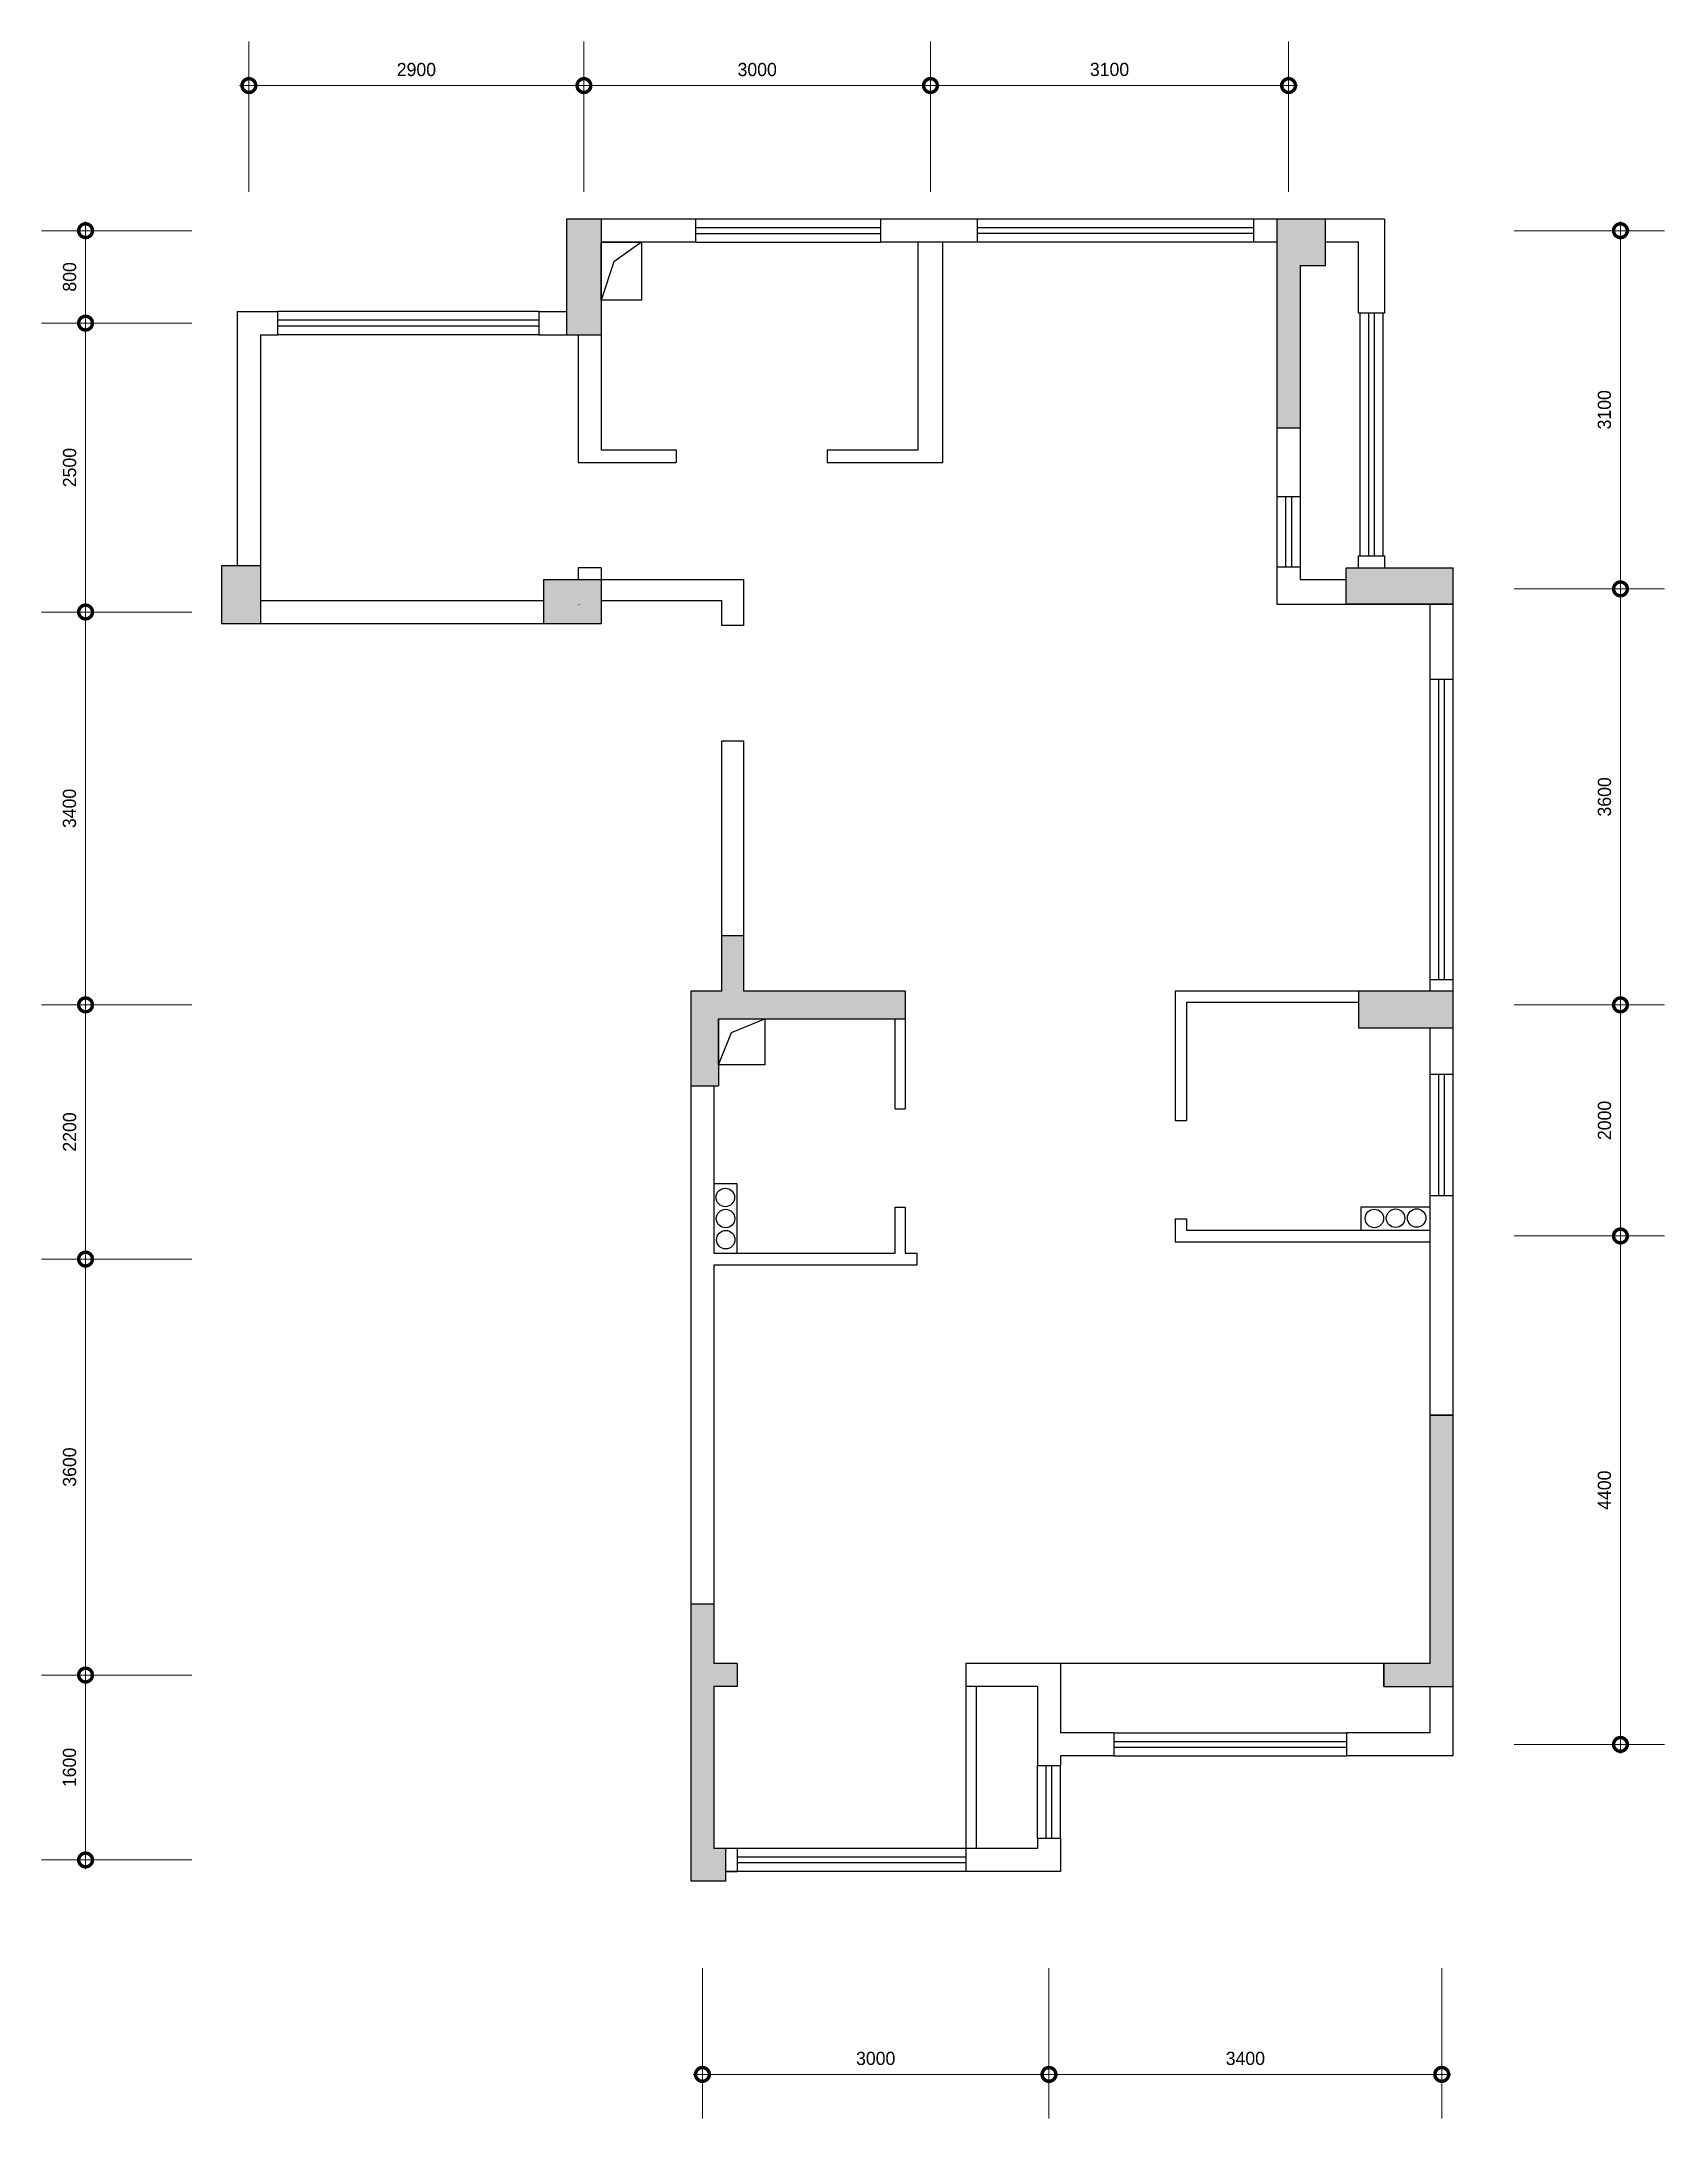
# Model space of a CAD drawing. Header units: inches. Extents: x 21 to 14070, y 8 to 17982.
import ezdxf

# ---------------------------------------------------------------- set-up
doc = ezdxf.new("R2010")
doc.units = ezdxf.units.IN
doc.header["$MEASUREMENT"] = 0
doc.layers.add('LEAF', color=134, linetype='Continuous')
doc.styles.add('30X40', font='framd.ttf')
doc.dimstyles.new('30X40-50', dxfattribs={"dimscale": 1270, "dimtxt": 0.09, "dimasz": 0.1875, "dimexe": 0.3, "dimexo": 0.0625, "dimgap": 0.0625, "dimtad": 1, "dimdec": 0, "dimzin": 3, "dimdsep": 46, "dimtxsty": '30X40', "dimblk": 'DOTSMALL', "dimcen": 0.0625, "dimdle": 0.0625, "dimclrd": 20, "dimclre": 20, "dimclrt": 20, "dimadec": 0, "dimazin": 0, "dimtfac": 1, "dimtdec": 0, "dimtmove": 2, "dimatfit": 3, "dimldrblk": 'DOTSMALL', "dimfxl": 1, "dimfrac": 2, "dimtolj": 1, "dimtzin": 0, "dimlwd": 9, "dimlwe": 9, "dimarcsym": 0})

# ---------------------------------------------------------------- blocks, each defined once
blk = doc.blocks.new('_DotSmall')
at = {"color": 0, "linetype": 'ByBlock', "const_width": 0.5}
blk.add_lwpolyline([(-0.0625, 0, 1), (0.0625, 0, 1)], format="xyb", close=True, dxfattribs=at)
blk = doc.blocks.new('*D31')
at = {"color": 20, "lineweight": 9, "ltscale": 0.5, "transparency": 16777216}
for p, q in [((7716, 16680), (7716, 17982)), ((10816, 16680), (10816, 17982)), ((7636, 17601), (10895, 17601))]:
    blk.add_line(p, q, dxfattribs=at)
at = {"layer": 'Defpoints', "color": 0, "ltscale": 0.5, "transparency": 16777216}
for p in [(10816, 17601), (7716, 16601), (10816, 16601)]:
    blk.add_point(p, dxfattribs=at)
at = {"color": 20, "lineweight": 9, "ltscale": 0.5, "transparency": 16777216, "xscale": 238.125, "yscale": 238.125, "zscale": 238.125, "rotation": 180}
blk.add_blockref('_DotSmall', (7716, 17601), dxfattribs=at)
at = {"color": 20, "lineweight": 9, "ltscale": 0.5, "transparency": 16777216, "xscale": 238.125, "yscale": 238.125, "zscale": 238.125}
blk.add_blockref('_DotSmall', (10816, 17601), dxfattribs=at)
at = {"color": 20, "ltscale": 0.5, "transparency": 16777216, "insert": (9266, 17740), "char_height": 114.3, "attachment_point": 5, "style": '30X40'}
blk.add_mtext('\\A1;3100', dxfattribs=at)
blk = doc.blocks.new('*D32')
at = {"color": 20, "lineweight": 9, "ltscale": 0.5, "transparency": 16777216}
for p, q in [((4716, 16680), (4716, 17982)), ((7716, 16680), (7716, 17982)), ((7795, 17601), (4636, 17601))]:
    blk.add_line(p, q, dxfattribs=at)
at = {"layer": 'Defpoints', "color": 0, "ltscale": 0.5, "transparency": 16777216}
for p in [(4716, 17601), (4716, 16601), (7716, 16601)]:
    blk.add_point(p, dxfattribs=at)
at = {"color": 20, "lineweight": 9, "ltscale": 0.5, "transparency": 16777216, "xscale": 238.125, "yscale": 238.125, "zscale": 238.125, "rotation": 180}
blk.add_blockref('_DotSmall', (4716, 17601), dxfattribs=at)
at = {"color": 20, "lineweight": 9, "ltscale": 0.5, "transparency": 16777216, "xscale": 238.125, "yscale": 238.125, "zscale": 238.125}
blk.add_blockref('_DotSmall', (7716, 17601), dxfattribs=at)
at = {"color": 20, "ltscale": 0.5, "transparency": 16777216, "insert": (6216, 17739), "char_height": 114.3, "attachment_point": 5, "style": '30X40'}
blk.add_mtext('\\A1;3000', dxfattribs=at)
blk = doc.blocks.new('*D33')
at = {"color": 20, "lineweight": 9, "ltscale": 0.5, "transparency": 16777216}
for p, q in [((1816, 16680), (1816, 17982)), ((4716, 16680), (4716, 17982)), ((1736, 17601), (4795, 17601))]:
    blk.add_line(p, q, dxfattribs=at)
at = {"layer": 'Defpoints', "color": 0, "ltscale": 0.5, "transparency": 16777216}
for p in [(4716, 17601), (1816, 16601), (4716, 16601)]:
    blk.add_point(p, dxfattribs=at)
at = {"color": 20, "lineweight": 9, "ltscale": 0.5, "transparency": 16777216, "xscale": 238.125, "yscale": 238.125, "zscale": 238.125, "rotation": 180}
blk.add_blockref('_DotSmall', (1816, 17601), dxfattribs=at)
at = {"color": 20, "lineweight": 9, "ltscale": 0.5, "transparency": 16777216, "xscale": 238.125, "yscale": 238.125, "zscale": 238.125}
blk.add_blockref('_DotSmall', (4716, 17601), dxfattribs=at)
at = {"color": 20, "ltscale": 0.5, "transparency": 16777216, "insert": (3266, 17739), "char_height": 114.3, "attachment_point": 5, "style": '30X40'}
blk.add_mtext('\\A1;2900', dxfattribs=at)
blk = doc.blocks.new('*D34')
at = {"color": 20, "lineweight": 9, "ltscale": 0.5, "transparency": 16777216}
for p, q in [((13689, 16424), (13689, 13165)), ((12768, 16345), (14070, 16345)), ((12768, 13245), (14070, 13245))]:
    blk.add_line(p, q, dxfattribs=at)
at = {"layer": 'Defpoints', "color": 0, "ltscale": 0.5, "transparency": 16777216}
for p in [(12689, 16345), (12689, 13245), (13689, 13245)]:
    blk.add_point(p, dxfattribs=at)
at = {"color": 20, "lineweight": 9, "ltscale": 0.5, "transparency": 16777216, "xscale": 238.125, "yscale": 238.125, "zscale": 238.125}
for p, rotation in [((13689, 16345), 90), ((13689, 13245), 270)]:
    blk.add_blockref('_DotSmall', p, dxfattribs=dict(at, rotation=rotation))
at = {"color": 20, "ltscale": 0.5, "transparency": 16777216, "insert": (13550, 14795), "char_height": 114.3, "attachment_point": 5, "rotation": 90, "style": '30X40'}
blk.add_mtext('\\A1;3100', dxfattribs=at)
blk = doc.blocks.new('*D35')
at = {"color": 20, "lineweight": 9, "ltscale": 0.5, "transparency": 16777216}
for p, q in [((13689, 13324), (13689, 9565)), ((12768, 13245), (14070, 13245)), ((12768, 9645), (14070, 9645))]:
    blk.add_line(p, q, dxfattribs=at)
at = {"layer": 'Defpoints', "color": 0, "ltscale": 0.5, "transparency": 16777216}
for p in [(12689, 13245), (12689, 9645), (13689, 9645)]:
    blk.add_point(p, dxfattribs=at)
at = {"color": 20, "lineweight": 9, "ltscale": 0.5, "transparency": 16777216, "xscale": 238.125, "yscale": 238.125, "zscale": 238.125}
for p, rotation in [((13689, 13245), 90), ((13689, 9645), 270)]:
    blk.add_blockref('_DotSmall', p, dxfattribs=dict(at, rotation=rotation))
at = {"color": 20, "ltscale": 0.5, "transparency": 16777216, "insert": (13551, 11445), "char_height": 114.3, "attachment_point": 5, "rotation": 90, "style": '30X40'}
blk.add_mtext('\\A1;3600', dxfattribs=at)
blk = doc.blocks.new('*D36')
at = {"color": 20, "lineweight": 9, "ltscale": 0.5, "transparency": 16777216}
for p, q in [((13689, 9724), (13689, 7565)), ((12768, 9645), (14070, 9645)), ((12768, 7645), (14070, 7645))]:
    blk.add_line(p, q, dxfattribs=at)
at = {"layer": 'Defpoints', "color": 0, "ltscale": 0.5, "transparency": 16777216}
for p in [(12689, 9645), (12689, 7645), (13689, 7645)]:
    blk.add_point(p, dxfattribs=at)
at = {"color": 20, "lineweight": 9, "ltscale": 0.5, "transparency": 16777216, "xscale": 238.125, "yscale": 238.125, "zscale": 238.125}
for p, rotation in [((13689, 9645), 90), ((13689, 7645), 270)]:
    blk.add_blockref('_DotSmall', p, dxfattribs=dict(at, rotation=rotation))
at = {"color": 20, "ltscale": 0.5, "transparency": 16777216, "insert": (13551, 8645), "char_height": 114.3, "attachment_point": 5, "rotation": 90, "style": '30X40'}
blk.add_mtext('\\A1;2000', dxfattribs=at)
blk = doc.blocks.new('*D37')
at = {"color": 20, "lineweight": 9, "ltscale": 0.5, "transparency": 16777216}
for p, q in [((12768, 7645), (14070, 7645)), ((13689, 7724), (13689, 3165)), ((12768, 3245), (14070, 3245))]:
    blk.add_line(p, q, dxfattribs=at)
at = {"layer": 'Defpoints', "color": 0, "ltscale": 0.5, "transparency": 16777216}
for p in [(12689, 7645), (12689, 3245), (13689, 3245)]:
    blk.add_point(p, dxfattribs=at)
at = {"color": 20, "lineweight": 9, "ltscale": 0.5, "transparency": 16777216, "xscale": 238.125, "yscale": 238.125, "zscale": 238.125}
for p, rotation in [((13689, 7645), 90), ((13689, 3245), 270)]:
    blk.add_blockref('_DotSmall', p, dxfattribs=dict(at, rotation=rotation))
at = {"color": 20, "ltscale": 0.5, "transparency": 16777216, "insert": (13550, 5445), "char_height": 114.3, "attachment_point": 5, "rotation": 90, "style": '30X40'}
blk.add_mtext('\\A1;4400', dxfattribs=at)
blk = doc.blocks.new('*D38')
at = {"color": 20, "lineweight": 9, "ltscale": 0.5, "transparency": 16777216}
for p, q in [((8742, 1309), (8742, 8)), ((12142, 1309), (12142, 8)), ((12221, 389), (8663, 389))]:
    blk.add_line(p, q, dxfattribs=at)
at = {"layer": 'Defpoints', "color": 0, "ltscale": 0.5, "transparency": 16777216}
for p in [(8742, 1389), (12142, 1389), (8742, 389)]:
    blk.add_point(p, dxfattribs=at)
at = {"color": 20, "lineweight": 9, "ltscale": 0.5, "transparency": 16777216, "xscale": 238.125, "yscale": 238.125, "zscale": 238.125, "rotation": 180}
blk.add_blockref('_DotSmall', (8742, 389), dxfattribs=at)
at = {"color": 20, "lineweight": 9, "ltscale": 0.5, "transparency": 16777216, "xscale": 238.125, "yscale": 238.125, "zscale": 238.125}
blk.add_blockref('_DotSmall', (12142, 389), dxfattribs=at)
at = {"color": 20, "ltscale": 0.5, "transparency": 16777216, "insert": (10442, 527), "char_height": 114.3, "attachment_point": 5, "style": '30X40'}
blk.add_mtext('\\A1;3400', dxfattribs=at)
blk = doc.blocks.new('*D39')
at = {"color": 20, "lineweight": 9, "ltscale": 0.5, "transparency": 16777216}
for p, q in [((5742, 1309), (5742, 8)), ((8742, 1309), (8742, 8)), ((8821, 389), (5663, 389))]:
    blk.add_line(p, q, dxfattribs=at)
at = {"layer": 'Defpoints', "color": 0, "ltscale": 0.5, "transparency": 16777216}
for p in [(5742, 1389), (8742, 1389), (5742, 389)]:
    blk.add_point(p, dxfattribs=at)
at = {"color": 20, "lineweight": 9, "ltscale": 0.5, "transparency": 16777216, "xscale": 238.125, "yscale": 238.125, "zscale": 238.125, "rotation": 180}
blk.add_blockref('_DotSmall', (5742, 389), dxfattribs=at)
at = {"color": 20, "lineweight": 9, "ltscale": 0.5, "transparency": 16777216, "xscale": 238.125, "yscale": 238.125, "zscale": 238.125}
blk.add_blockref('_DotSmall', (8742, 389), dxfattribs=at)
at = {"color": 20, "ltscale": 0.5, "transparency": 16777216, "insert": (7242, 527), "char_height": 114.3, "attachment_point": 5, "style": '30X40'}
blk.add_mtext('\\A1;3000', dxfattribs=at)
blk = doc.blocks.new('*D40')
at = {"color": 20, "lineweight": 9, "ltscale": 0.5, "transparency": 16777216}
for p, q in [((1322, 3845), (21, 3845)), ((402, 2165), (402, 3924)), ((1322, 2245), (21, 2245))]:
    blk.add_line(p, q, dxfattribs=at)
at = {"layer": 'Defpoints', "color": 0, "ltscale": 0.5, "transparency": 16777216}
for p in [(402, 3845), (1402, 3845), (1402, 2245)]:
    blk.add_point(p, dxfattribs=at)
at = {"color": 20, "lineweight": 9, "ltscale": 0.5, "transparency": 16777216, "xscale": 238.125, "yscale": 238.125, "zscale": 238.125}
for p, rotation in [((402, 3845), 90), ((402, 2245), 270)]:
    blk.add_blockref('_DotSmall', p, dxfattribs=dict(at, rotation=rotation))
at = {"color": 20, "ltscale": 0.5, "transparency": 16777216, "insert": (263, 3045), "char_height": 114.3, "attachment_point": 5, "rotation": 90, "style": '30X40'}
blk.add_mtext('\\A1;1600', dxfattribs=at)
blk = doc.blocks.new('*D41')
at = {"color": 20, "lineweight": 9, "ltscale": 0.5, "transparency": 16777216}
for p, q in [((1322, 7445), (21, 7445)), ((402, 3765), (402, 7524)), ((1322, 3845), (21, 3845))]:
    blk.add_line(p, q, dxfattribs=at)
at = {"layer": 'Defpoints', "color": 0, "ltscale": 0.5, "transparency": 16777216}
for p in [(402, 7445), (1402, 7445), (1402, 3845)]:
    blk.add_point(p, dxfattribs=at)
at = {"color": 20, "lineweight": 9, "ltscale": 0.5, "transparency": 16777216, "xscale": 238.125, "yscale": 238.125, "zscale": 238.125}
for p, rotation in [((402, 7445), 90), ((402, 3845), 270)]:
    blk.add_blockref('_DotSmall', p, dxfattribs=dict(at, rotation=rotation))
at = {"color": 20, "ltscale": 0.5, "transparency": 16777216, "insert": (264, 5645), "char_height": 114.3, "attachment_point": 5, "rotation": 90, "style": '30X40'}
blk.add_mtext('\\A1;3600', dxfattribs=at)
blk = doc.blocks.new('*D42')
at = {"color": 20, "lineweight": 9, "ltscale": 0.5, "transparency": 16777216}
for p, q in [((402, 7365), (402, 9724)), ((1322, 9645), (21, 9645)), ((1322, 7445), (21, 7445))]:
    blk.add_line(p, q, dxfattribs=at)
at = {"layer": 'Defpoints', "color": 0, "ltscale": 0.5, "transparency": 16777216}
for p in [(402, 9645), (1402, 9645), (1402, 7445)]:
    blk.add_point(p, dxfattribs=at)
at = {"color": 20, "lineweight": 9, "ltscale": 0.5, "transparency": 16777216, "xscale": 238.125, "yscale": 238.125, "zscale": 238.125}
for p, rotation in [((402, 9645), 90), ((402, 7445), 270)]:
    blk.add_blockref('_DotSmall', p, dxfattribs=dict(at, rotation=rotation))
at = {"color": 20, "ltscale": 0.5, "transparency": 16777216, "insert": (264, 8545), "char_height": 114.3, "attachment_point": 5, "rotation": 90, "style": '30X40'}
blk.add_mtext('\\A1;2200', dxfattribs=at)
blk = doc.blocks.new('*D43')
at = {"color": 20, "lineweight": 9, "ltscale": 0.5, "transparency": 16777216}
for p, q in [((402, 9565), (402, 13124)), ((1322, 13045), (21, 13045)), ((1322, 9645), (21, 9645))]:
    blk.add_line(p, q, dxfattribs=at)
at = {"layer": 'Defpoints', "color": 0, "ltscale": 0.5, "transparency": 16777216}
for p in [(402, 13045), (1402, 13045), (1402, 9645)]:
    blk.add_point(p, dxfattribs=at)
at = {"color": 20, "lineweight": 9, "ltscale": 0.5, "transparency": 16777216, "xscale": 238.125, "yscale": 238.125, "zscale": 238.125}
for p, rotation in [((402, 13045), 90), ((402, 9645), 270)]:
    blk.add_blockref('_DotSmall', p, dxfattribs=dict(at, rotation=rotation))
at = {"color": 20, "ltscale": 0.5, "transparency": 16777216, "insert": (263, 11345), "char_height": 114.3, "attachment_point": 5, "rotation": 90, "style": '30X40'}
blk.add_mtext('\\A1;3400', dxfattribs=at)
blk = doc.blocks.new('*D44')
at = {"color": 20, "lineweight": 9, "ltscale": 0.5, "transparency": 16777216}
for p, q in [((1322, 15545), (21, 15545)), ((402, 12965), (402, 15624)), ((1322, 13045), (21, 13045))]:
    blk.add_line(p, q, dxfattribs=at)
at = {"layer": 'Defpoints', "color": 0, "ltscale": 0.5, "transparency": 16777216}
for p in [(402, 15545), (1402, 15545), (1402, 13045)]:
    blk.add_point(p, dxfattribs=at)
at = {"color": 20, "lineweight": 9, "ltscale": 0.5, "transparency": 16777216, "xscale": 238.125, "yscale": 238.125, "zscale": 238.125}
for p, rotation in [((402, 15545), 90), ((402, 13045), 270)]:
    blk.add_blockref('_DotSmall', p, dxfattribs=dict(at, rotation=rotation))
at = {"color": 20, "ltscale": 0.5, "transparency": 16777216, "insert": (264, 14295), "char_height": 114.3, "attachment_point": 5, "rotation": 90, "style": '30X40'}
blk.add_mtext('\\A1;2500', dxfattribs=at)
blk = doc.blocks.new('*D45')
at = {"color": 20, "lineweight": 9, "ltscale": 0.5, "transparency": 16777216}
for p, q in [((402, 15465), (402, 16424)), ((1322, 16345), (21, 16345)), ((1322, 15545), (21, 15545))]:
    blk.add_line(p, q, dxfattribs=at)
at = {"layer": 'Defpoints', "color": 0, "ltscale": 0.5, "transparency": 16777216}
for p in [(402, 16345), (1402, 16345), (1402, 15545)]:
    blk.add_point(p, dxfattribs=at)
at = {"color": 20, "lineweight": 9, "ltscale": 0.5, "transparency": 16777216, "xscale": 238.125, "yscale": 238.125, "zscale": 238.125}
for p, rotation in [((402, 16345), 90), ((402, 15545), 270)]:
    blk.add_blockref('_DotSmall', p, dxfattribs=dict(at, rotation=rotation))
at = {"color": 20, "ltscale": 0.5, "transparency": 16777216, "insert": (264, 15945), "char_height": 114.3, "attachment_point": 5, "rotation": 90, "style": '30X40'}
blk.add_mtext('\\A1;800', dxfattribs=at)
blk = doc.blocks.new('yqw_1_2259.999_200')
for p, q in [((-0.5, 0.0442), (0.5, 0.0442)), ((-0.5, -0.0442), (0.5, -0.0442))]:
    blk.add_line(p, q)
at = {"layer": 'LEAF'}
for p, q in [((-0.5, 0.0111), (0.5, 0.0111)), ((-0.5, -0.0111), (0.5, -0.0111))]:
    blk.add_line(p, q, dxfattribs=at)
blk = doc.blocks.new('yqw_1_1599.998_200')
for p, q in [((-0.5, 0.063), (0.5, 0.063)), ((-0.5, -0.063), (0.5, -0.063))]:
    blk.add_line(p, q)
at = {"layer": 'LEAF'}
for p, q in [((-0.5, 0.016), (0.5, 0.016)), ((-0.5, -0.016), (0.5, -0.016))]:
    blk.add_line(p, q, dxfattribs=at)
blk = doc.blocks.new('yqw_1_2392.755_200')
for p, q in [((-0.5, 0.0418), (0.5, 0.0418)), ((-0.5, -0.0418), (0.5, -0.0418))]:
    blk.add_line(p, q)
at = {"layer": 'LEAF'}
for p, q in [((-0.5, 0.0104), (0.5, 0.0104)), ((-0.5, -0.0104), (0.5, -0.0104))]:
    blk.add_line(p, q, dxfattribs=at)
blk = doc.blocks.new('yqw_1_2099.995_200')
for p, q in [((-0.5, 0.0476), (0.5, 0.0476)), ((-0.5, -0.0476), (0.5, -0.0476))]:
    blk.add_line(p, q)
at = {"layer": 'LEAF'}
for p, q in [((-0.5, 0.0119), (0.5, 0.0119)), ((-0.5, -0.0119), (0.5, -0.0119))]:
    blk.add_line(p, q, dxfattribs=at)
blk = doc.blocks.new('yqw_1_2599.995_200')
for p, q in [((-0.5, 0.0385), (0.5, 0.0385)), ((-0.5, -0.0385), (0.5, -0.0385))]:
    blk.add_line(p, q)
at = {"layer": 'LEAF'}
for p, q in [((-0.5, 0.0096), (0.5, 0.0096)), ((-0.5, -0.0096), (0.5, -0.0096))]:
    blk.add_line(p, q, dxfattribs=at)
blk = doc.blocks.new('yqw_1_1050_200')
for p, q in [((-0.5, 0.095), (0.5, 0.095)), ((-0.5, -0.095), (0.5, -0.095))]:
    blk.add_line(p, q)
at = {"layer": 'LEAF'}
for p, q in [((-0.5, 0.024), (0.5, 0.024)), ((-0.5, -0.024), (0.5, -0.024))]:
    blk.add_line(p, q, dxfattribs=at)
blk = doc.blocks.new('yqw_1_2016.131_200')
for p, q in [((-0.5, 0.0496), (0.5, 0.0496)), ((-0.5, -0.0496), (0.5, -0.0496))]:
    blk.add_line(p, q)
at = {"layer": 'LEAF'}
for p, q in [((-0.5, 0.0124), (0.5, 0.0124)), ((-0.5, -0.0124), (0.5, -0.0124))]:
    blk.add_line(p, q, dxfattribs=at)
blk = doc.blocks.new('yqw_1_626.632_200')
for p, q in [((-0.5, 0.16), (0.5, 0.16)), ((-0.5, -0.16), (0.5, -0.16))]:
    blk.add_line(p, q)
at = {"layer": 'LEAF'}
for p, q in [((-0.5, 0.04), (0.5, 0.04)), ((-0.5, -0.04), (0.5, -0.04))]:
    blk.add_line(p, q, dxfattribs=at)
blk = doc.blocks.new('yqw_1_1979.666_200')
for p, q in [((-0.5, 0.0505), (0.5, 0.0505)), ((-0.5, -0.0505), (0.5, -0.0505))]:
    blk.add_line(p, q)
at = {"layer": 'LEAF'}
for p, q in [((-0.5, 0.0126), (0.5, 0.0126)), ((-0.5, -0.0126), (0.5, -0.0126))]:
    blk.add_line(p, q, dxfattribs=at)
blk = doc.blocks.new('yqw_1_609.999_200')
for p, q in [((-0.5, 0.164), (0.5, 0.164)), ((-0.5, -0.164), (0.5, -0.164))]:
    blk.add_line(p, q)
at = {"layer": 'LEAF'}
for p, q in [((-0.5, 0.041), (0.5, 0.041)), ((-0.5, -0.041), (0.5, -0.041))]:
    blk.add_line(p, q, dxfattribs=at)

msp = doc.modelspace()

# ---------------------------------------------------------------- hatches: boundary and pattern name
h = msp.add_hatch(color=256)
h.paths.add_polyline_path([(12042, 3944.8), (11642, 3944.8), (11642, 3744.8), (12242, 3744.8), (12242, 6094.8), (12042, 6094.8)])
h.paths.add_polyline_path([(5842, 3944.8), (5842, 4461.8), (5642, 4461.8), (5642, 2061.8), (5942.3, 2061.8), (5942.3, 2344.8), (5842, 2344.8), (5842, 3744.8), (6042.3, 3744.8), (6042.3, 3944.8)])
h.paths.add_polyline_path([(7497.7, 9524.8), (7497.7, 9764.8), (6097.7, 9764.8), (6097.7, 10244.8), (5910, 10244.8), (5910, 9764.8), (5642, 9764.8), (5642, 8944.8), (5882, 8944.8), (5882, 9524.8)])
h.paths.add_polyline_path([(12242, 9444.8), (12242, 9764.8), (11422.4, 9764.8), (11422.4, 9444.8)])
h.paths.add_polyline_path([(12242, 13112.4), (12242, 13426.7), (11314.4, 13426.7), (11314.4, 13112.4)])
h.paths.add_polyline_path([(10715.6, 16444.8), (10715.6, 14639), (10915.6, 14639), (10915.6, 16044.9), (11135.6, 16044.9), (11135.6, 16444.8)])
h.paths.add_polyline_path([(4565.6, 15444.8), (4865.6, 15444.8), (4865.6, 16444.8), (4565.6, 16444.8)])
h.paths.add_polyline_path([(4865.6, 12944.8), (4865.6, 13327.6), (4366.9, 13327.6), (4366.9, 12944.8)])
h.paths.add_polyline_path([(1915.6, 13444.8), (1577.8, 13444.8), (1577.8, 12944.8), (1915.6, 12944.8)])

# ---------------------------------------------------------------- linework, layer by layer
for p, q in [((5685.7, 16444.8), (4565.6, 16444.8)), ((4565.6, 16444.8), (4565.6, 15444.8)), ((4865.6, 16444.8), (4865.6, 14449.7)), ((5685.7, 16244.8), (5685.7, 16444.8)), ((7285.7, 16244.8), (7285.7, 16444.8)), ((8122.8, 16444.8), (7285.7, 16444.8)), ((8122.8, 16244.8), (8122.8, 16444.8)), ((10515.6, 16244.8), (10515.6, 16444.8)), ((11646.7, 16444.8), (10515.6, 16444.8)), ((10715.6, 16444.8), (10715.6, 14045.3)), ((11135.6, 16044.9), (11135.6, 16444.8)), ((11646.7, 16444.8), (11646.7, 15631.7)), ((5685.7, 16244.8), (4865.6, 16244.8)), ((5215.6, 16244.8), (4975.3, 16075)), ((8122.8, 16244.8), (7285.7, 16244.8)), ((7608.3, 14449.7), (7608.3, 16244.8)), ((7822.8, 14339.2), (7822.8, 16244.8)), ((10715.6, 16244.8), (10515.6, 16244.8)), ((11422.4, 16244.8), (11135.6, 16244.8)), ((11422.4, 15631.7), (11422.4, 16244.8)), ((4975.3, 16075), (4865.6, 15744.8)), ((10915.6, 16044.9), (10915.6, 14045.3)), ((10915.6, 16044.9), (11135.6, 16044.9)), ((1715.6, 15644.8), (2065.6, 15644.8)), ((1715.6, 15644.8), (1715.6, 13444.8)), ((2065.6, 15444.8), (2065.6, 15644.8)), ((4325.6, 15644.8), (4325.6, 15444.8)), ((4325.6, 15644.8), (4565.6, 15644.8)), ((11646.7, 15631.7), (11422.4, 15631.7)), ((1915.6, 15444.8), (2065.6, 15444.8)), ((1915.6, 15444.8), (1915.6, 12944.8)), ((4325.6, 15444.8), (4865.6, 15444.8)), ((4665.6, 15444.8), (4665.6, 14339.2)), ((10715.6, 14639), (10915.6, 14639)), ((4865.6, 14449.7), (5515.6, 14449.7)), ((5515.6, 14449.7), (5515.6, 14339.2)), ((6822.8, 14449.7), (7608.3, 14449.7)), ((6822.8, 14449.7), (6822.8, 14339.2)), ((4665.6, 14339.2), (5515.6, 14339.2)), ((6822.8, 14339.2), (7822.8, 14339.2)), ((10715.6, 14045.3), (10915.6, 14045.3)), ((11422.4, 13531.7), (11646.7, 13531.7)), ((11422.4, 13426.7), (11422.4, 13531.7)), ((11646.7, 13531.7), (11646.7, 13426.7)), ((1915.6, 13444.8), (1577.8, 13444.8)), ((1577.8, 13444.8), (1577.8, 12944.8)), ((4366.9, 13327.6), (6097.7, 13327.6)), ((4366.9, 13327.6), (4366.9, 12944.8)), ((4865.6, 13427.6), (4665.6, 13427.6)), ((4665.6, 13427.6), (4665.6, 13327.6)), ((4865.6, 13427.6), (4865.6, 12944.8)), ((6097.7, 13327.6), (6097.7, 12928.7)), ((10715.6, 13435.3), (10915.6, 13435.3)), ((10715.6, 13435.3), (10715.6, 13112.4)), ((10915.6, 13435.3), (10915.6, 13327.6)), ((10915.6, 13327.6), (11314.4, 13327.6)), ((12242, 12464.8), (12242, 13426.7)), ((1915.6, 13144.8), (4366.9, 13144.8)), ((4865.6, 13144.8), (5910, 13144.8)), ((5910, 12928.7), (5910, 13144.8)), ((1577.8, 12944.8), (4865.6, 12944.8)), ((4673.2, 13112.4), (4673.2, 13108.9)), ((10715.6, 13112.4), (12242, 13112.4)), ((12042, 12464.8), (12042, 13112.4)), ((6097.7, 12928.7), (5910, 12928.7)), ((12042, 12464.8), (12242, 12464.8)), ((5910, 9764.8), (5910, 11928.7)), ((5910, 11928.7), (6097.7, 11928.7)), ((6097.7, 11928.7), (6097.7, 9764.8)), ((5910, 10244.8), (6097.7, 10244.8)), ((5642, 9764.8), (5642, 2061.8)), ((5910, 9764.8), (5642, 9764.8)), ((7497.7, 9764.8), (6097.7, 9764.8)), ((7497.7, 9764.8), (7497.7, 8744.7)), ((12242, 9764.8), (9833.3, 9764.8)), ((9833.3, 9764.8), (9833.3, 8644.8)), ((11422.4, 9764.8), (11422.4, 9444.8)), ((12042, 9864.8), (12242, 9864.8)), ((12042, 9764.8), (12042, 9864.8)), ((12242, 9044.8), (12242, 9864.8)), ((11422.4, 9664.8), (9933.1, 9664.8)), ((9933.1, 9664.8), (9933.1, 8644.8)), ((5882, 9524.8), (5882, 8944.8)), ((5882, 9524.8), (7497.7, 9524.8)), ((5882, 9124.8), (5993.4, 9404.8)), ((5993.4, 9404.8), (6282, 9524.8)), ((7409, 8744.7), (7409, 9524.8)), ((12242, 9444.8), (11422.4, 9444.8)), ((12042, 9044.8), (12042, 9444.8)), ((12042, 9044.8), (12242, 9044.8)), ((5642, 8944.8), (5882, 8944.8)), ((5842, 8944.8), (5842, 7495.7)), ((7409, 8744.7), (7497.7, 8744.7)), ((9833.3, 8644.8), (9933.1, 8644.8)), ((12042, 7994.8), (12242, 7994.8)), ((12042, 3944.8), (12042, 7994.8)), ((12242, 3144.8), (12242, 7994.8)), ((7409, 7495.7), (7409, 7895.7)), ((7409, 7895.7), (7497.7, 7895.7)), ((7497.7, 7895.7), (7497.7, 7495.7)), ((9833.3, 7794.8), (9833.3, 7594.8)), ((9833.3, 7794.8), (9933.1, 7794.8)), ((9933.1, 7794.8), (9933.1, 7694.8)), ((9833.3, 7594.8), (12032.9, 7594.8)), ((9833.3, 7594.8), (12042, 7594.8)), ((9933.1, 7694.8), (12042, 7694.8)), ((5842, 7495.7), (7409, 7495.7)), ((5842, 7394.8), (5842, 3944.8)), ((5842, 7394.8), (7597.7, 7394.8)), ((7497.7, 7495.7), (7597.7, 7495.7)), ((7597.7, 7495.7), (7597.7, 7394.8)), ((12042, 6094.8), (12242, 6094.8)), ((5642, 4461.8), (5842, 4461.8)), ((6042.3, 3944.8), (5842, 3944.8)), ((6042.3, 3944.8), (6042.3, 3744.8)), ((11642, 3944.8), (8022, 3944.8)), ((8022, 3944.8), (8022, 3744.8)), ((8842, 3944.8), (8842, 3344.8)), ((11642, 3744.8), (11642, 3944.8)), ((12042, 3944.8), (11642, 3944.8)), ((11642, 3944.8), (11642, 3744.8)), ((6042.3, 3744.8), (5842, 3744.8)), ((5842, 3744.8), (5842, 2344.8)), ((8642, 3744.8), (8022, 3744.8)), ((8022, 3744.8), (8022, 2344.8)), ((8113, 3744.8), (8113, 2344.8)), ((8642, 3744.8), (8642, 3061.3)), ((11642, 3744.8), (12242, 3744.8)), ((11642, 3744.8), (12242, 3744.8)), ((12042, 3344.8), (12042, 3744.8)), ((9302.4, 3344.8), (8842, 3344.8)), ((9302.4, 3344.8), (9302.4, 3144.8)), ((12042, 3344.8), (11318.6, 3344.8)), ((11318.6, 3344.8), (11318.6, 3144.8)), ((8642, 3061.3), (8842, 3061.3)), ((9302.4, 3144.8), (8842, 3144.8)), ((8842, 3144.8), (8842, 3061.3)), ((12242, 3144.8), (11318.6, 3144.8)), ((6042.3, 2344.8), (5842, 2344.8)), ((5942.3, 2344.8), (5942.3, 2061.8)), ((6042.3, 2344.8), (6042.3, 2144.8)), ((8642, 2344.8), (8022, 2344.8)), ((8022, 2344.8), (8022, 2144.8)), ((8642, 2434.7), (8642, 2344.8)), ((8642, 2434.7), (8842, 2434.7)), ((8842, 2434.7), (8842, 2144.8)), ((6042.3, 2144.8), (5942.3, 2144.8)), ((5942.3, 2144.8), (6042.3, 2144.8)), ((8842, 2144.8), (8022, 2144.8))]:
    msp.add_line(p, q)
at = {"ltscale": 0.5}
msp.add_line((5942.3, 2061.8), (5642, 2061.8), dxfattribs=at)
for points in [[(4865.6, 16244.8), (5215.6, 16244.8), (5215.6, 15744.8), (4865.6, 15744.8)], [(5882, 9524.8), (6282, 9524.8), (6282, 9124.8), (5882, 9124.8)], [(5842, 7495.7), (6042, 7495.7), (6042, 8095.7), (5842, 8095.7)], [(12042, 7694.8), (12042, 7894.8), (11442, 7894.8), (11442, 7694.8)]]:
    msp.add_lwpolyline(points, close=True)
at = {"flags": 128}
msp.add_lwpolyline([(12242, 13112.4), (11314.4, 13112.4), (11314.4, 13426.7), (12242, 13426.7)], dxfattribs=at)
msp.add_lwpolyline([(12242, 6094.8), (12042, 6094.8)])
for centre in [(5940.1, 7978.5), (5942, 7795.7), (11559.1, 7796.7), (11742, 7798.5), (11924.8, 7800.4), (5943.8, 7612.8)]:
    msp.add_circle(centre, 80)

# ---------------------------------------------------------------- block references
for name, p, xscale, yscale, zscale, rotation in [('yqw_1_1599.998_200', (6485.7, 16344.8), 1599.997938521301, 1599.997938521301, 1599.997938521301, 180.0000000000117), ('yqw_1_2392.755_200', (9319.2, 16344.8), 2392.754778819559, 2392.754778819559, 2392.754778819559, 180.0000000000117), ('yqw_1_2099.995_200', (11534.5, 14581.7), -2099.995453963231, 2099.995453963231, 2099.995453963231, 269.9999999999867), ('yqw_1_609.999_200', (10815.6, 13740.3), -609.9985947982059, 609.9985947982059, 609.9985947982059, 90.00000000000064), ('yqw_1_2599.995_200', (12142, 11164.8), -2599.995231474953, 2599.995231474953, 2599.995231474953, 269.999999999998), ('yqw_1_1050_200', (12142, 8519.8), 1050, 1050, 1050, 89.99999999995995), ('yqw_1_2016.131_200', (10310.5, 3244.8), -2016.13134730875, 2016.13134730875, 2016.13134730875, 180.0000000000117), ('yqw_1_626.632_200', (8742, 2748), 626.6318881384504, 626.6318881384504, 626.6318881384504, 90.00000000001064)]:
    msp.add_blockref(name, p, dxfattribs=dict(xscale=xscale, yscale=yscale, zscale=zscale, rotation=rotation))
for name, p, xscale, yscale, zscale in [('yqw_1_2259.999_200', (3195.6, 15544.8), -2259.998737340364, 2259.998737340364, 2259.998737340364), ('yqw_1_1979.666_200', (7032.1, 2244.8), -1979.665870301054, 1979.665870301054, 1979.665870301054)]:
    msp.add_blockref(name, p, dxfattribs=dict(xscale=xscale, yscale=yscale, zscale=zscale))

# ---------------------------------------------------------------- dimensions: what is measured, and where the dimension line sits
at = {"ltscale": 0.5}
for base, p1, p2, picture, middle in [((4715.6, 17600.9), (1815.6, 16600.9), (4715.6, 16600.9), '*D33', (3265.6, 17739.2)), ((4715.6, 17600.9), (7715.6, 16600.9), (4715.6, 16600.9), '*D32', (6215.6, 17739.2)), ((10815.6, 17600.9), (7715.6, 16600.9), (10815.6, 16600.9), '*D31', (9265.6, 17739.5)), ((5742, 388.8), (8742, 1388.8), (5742, 1388.8), '*D39', (7242, 527.1)), ((8742, 388.8), (12142, 1388.8), (8742, 1388.8), '*D38', (10442, 527.4))]:
    dim = msp.add_linear_dim(base=base, p1=p1, p2=p2, dimstyle='30X40-50', dxfattribs=at)
    dim.commit()
    dim.dimension.update_dxf_attribs({"geometry": picture, "text_midpoint": middle})
for base, p1, p2, picture, middle in [((401.8, 16344.8), (1401.8, 15544.8), (1401.8, 16344.8), '*D45', (263.5, 15944.8)), ((13689, 13244.8), (12689, 16344.8), (12689, 13244.8), '*D34', (13550.4, 14794.8)), ((401.8, 15544.8), (1401.8, 13044.8), (1401.8, 15544.8), '*D44', (263.5, 14294.8)), ((13689, 9644.8), (12689, 13244.8), (12689, 9644.8), '*D35', (13550.7, 11444.8)), ((401.8, 13044.8), (1401.8, 9644.8), (1401.8, 13044.8), '*D43', (263.2, 11344.8)), ((401.8, 9644.8), (1401.8, 7444.8), (1401.8, 9644.8), '*D42', (263.5, 8544.8)), ((13689, 7644.8), (12689, 9644.8), (12689, 7644.8), '*D36', (13550.7, 8644.8)), ((13689, 3244.8), (12689, 7644.8), (12689, 3244.8), '*D37', (13550.4, 5444.8)), ((401.8, 7444.8), (1401.8, 3844.8), (1401.8, 7444.8), '*D41', (263.5, 5644.8)), ((401.8, 3844.8), (1401.8, 2244.8), (1401.8, 3844.8), '*D40', (263.2, 3044.8))]:
    dim = msp.add_linear_dim(base=base, p1=p1, p2=p2, angle=90, dimstyle='30X40-50', dxfattribs=at)
    dim.commit()
    dim.dimension.update_dxf_attribs({"geometry": picture, "text_midpoint": middle})

doc.saveas('drawing.dxf')
